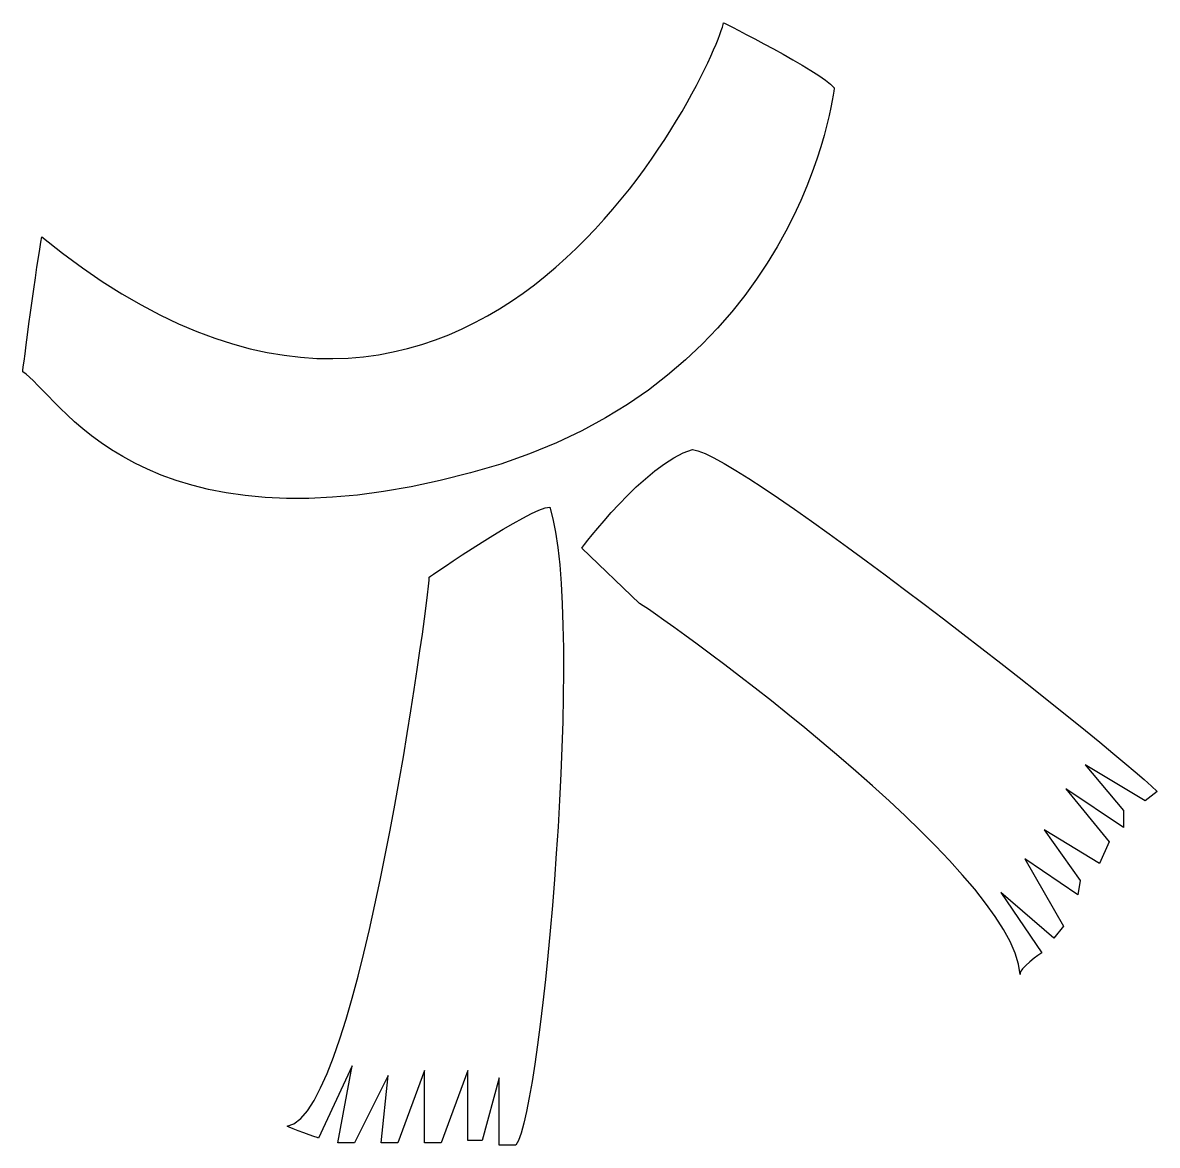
# Model space of a CAD drawing. Header units: centimetres. Extents: x -5.6 to 5.6, y -5.5 to 5.5.
import ezdxf

# ---------------------------------------------------------------- set-up
doc = ezdxf.new("R2010")
doc.units = ezdxf.units.CM
doc.header["$MEASUREMENT"] = 0
doc.layers.add('Camada 1', color=7, linetype='Continuous')

msp = doc.modelspace()

# ---------------------------------------------------------------- linework, layer by layer
at = {"layer": 'Camada 1'}
for points, knots in [([(-5.57423, 2.08488), (-5.24295, 1.89557), (-4.4384, 0.21549), (-1.17289, 1.09103), (-1.17289, 1.09103), (2.0926, 1.96656), (2.40023, 4.87711), (2.40023, 4.87711), (2.40023, 4.87711), (2.25826, 5.04279), (1.31174, 5.51605), (1.31174, 5.51605), (1.31174, 5.51605), (1.26443, 5.18477), (-1.07824, -0.09211), (-5.38492, 3.41002), (-5.38492, 3.41002), (-5.43225, 3.19705), (-5.57423, 2.08488), (-5.57423, 2.08488)], [0, 0, 0, 0, 0.16666667, 0.16666667, 0.16666667, 0.16666667, 0.33333333, 0.33333333, 0.33333333, 0.33333333, 0.5, 0.5, 0.5, 0.5, 0.66666667, 0.66666667, 0.66666667, 0.66666667, 1, 1, 1, 1]), ([(0.48666, -0.19184), (0.77061, -0.35747), (4.17813, -2.81841), (4.22543, -3.83595), (4.22543, -3.83595), (4.20178, -3.78862), (4.43842, -3.62296), (4.43842, -3.62296), (4.43842, -3.62296), (4.43842, -3.62296), (4.03615, -3.0314), (4.03615, -3.0314), (4.03615, -3.0314), (4.03615, -3.0314), (4.55674, -3.48098), (4.55674, -3.48098), (4.55674, -3.48098), (4.55674, -3.48098), (4.65138, -3.36266), (4.65138, -3.36266), (4.65138, -3.36266), (4.65138, -3.36266), (4.27276, -2.70009), (4.27276, -2.70009), (4.27276, -2.70009), (4.27276, -2.70009), (4.79335, -3.05506), (4.79335, -3.05506), (4.79335, -3.05506), (4.79335, -3.05506), (4.81703, -2.91308), (4.81703, -2.91308), (4.81703, -2.91308), (4.81703, -2.91308), (4.46208, -2.41616), (4.46208, -2.41616), (4.46208, -2.41616), (4.46208, -2.41616), (5.0063, -2.74744), (5.0063, -2.74744), (5.0063, -2.74744), (5.0063, -2.74744), (5.10097, -2.53445), (5.10097, -2.53445), (5.10097, -2.53445), (5.10097, -2.53445), (4.67502, -2.01386), (4.67502, -2.01386), (4.67502, -2.01386), (4.67502, -2.01386), (5.24295, -2.39251), (5.24295, -2.39251), (5.24295, -2.39251), (5.24295, -2.39251), (5.24295, -2.22685), (5.24295, -2.22685), (5.24295, -2.22685), (5.24295, -2.22685), (4.8643, -1.77724), (4.8643, -1.77724), (4.8643, -1.77724), (4.8643, -1.77724), (5.45588, -2.13221), (5.45588, -2.13221), (5.45588, -2.13221), (5.45588, -2.13221), (5.5742, -2.03754), (5.5742, -2.03754), (5.5742, -2.03754), (5.07729, -1.56428), (1.48046, 1.27528), (1.00723, 1.32262), (1.00723, 1.32262), (0.53397, 1.18064), (-0.08129, 0.35242), (-0.08129, 0.35242), (-0.08129, 0.35242), (-0.08129, 0.35242), (0.48666, -0.19184), (0.48666, -0.19184)], [0, 0, 0, 0, 0.04761905, 0.04761905, 0.04761905, 0.04761905, 0.0952381, 0.0952381, 0.0952381, 0.0952381, 0.14285714, 0.14285714, 0.14285714, 0.14285714, 0.19047619, 0.19047619, 0.19047619, 0.19047619, 0.23809524, 0.23809524, 0.23809524, 0.23809524, 0.28571429, 0.28571429, 0.28571429, 0.28571429, 0.33333333, 0.33333333, 0.33333333, 0.33333333, 0.38095238, 0.38095238, 0.38095238, 0.38095238, 0.42857143, 0.42857143, 0.42857143, 0.42857143, 0.47619048, 0.47619048, 0.47619048, 0.47619048, 0.52380952, 0.52380952, 0.52380952, 0.52380952, 0.57142857, 0.57142857, 0.57142857, 0.57142857, 0.61904762, 0.61904762, 0.61904762, 0.61904762, 0.66666667, 0.66666667, 0.66666667, 0.66666667, 0.71428571, 0.71428571, 0.71428571, 0.71428571, 0.76190476, 0.76190476, 0.76190476, 0.76190476, 0.80952381, 0.80952381, 0.80952381, 0.80952381, 0.85714286, 0.85714286, 0.85714286, 0.85714286, 0.9047619, 0.9047619, 0.9047619, 0.9047619, 1, 1, 1, 1]), ([(-1.57931, 0.06843), (-1.57931, -0.12085), (-2.26553, -5.2321), (-2.97544, -5.32674), (-2.97544, -5.32674), (-2.95179, -5.35042), (-2.66784, -5.44506), (-2.66784, -5.44506), (-2.66784, -5.44506), (-2.66784, -5.44506), (-2.33656, -4.73518), (-2.33656, -4.73518), (-2.33656, -4.73518), (-2.33656, -4.73518), (-2.47854, -5.49239), (-2.47854, -5.49239), (-2.47854, -5.49239), (-2.47854, -5.49239), (-2.3129, -5.49239), (-2.3129, -5.49239), (-2.3129, -5.49239), (-2.3129, -5.49239), (-1.98162, -4.82982), (-1.98162, -4.82982), (-1.98162, -4.82982), (-1.98162, -4.82982), (-2.05261, -5.49239), (-2.05261, -5.49239), (-2.05261, -5.49239), (-2.05261, -5.49239), (-1.88694, -5.49239), (-1.88694, -5.49239), (-1.88694, -5.49239), (-1.88694, -5.49239), (-1.62664, -4.78249), (-1.62664, -4.78249), (-1.62664, -4.78249), (-1.62664, -4.78249), (-1.62664, -5.49239), (-1.62664, -5.49239), (-1.62664, -5.49239), (-1.62664, -5.49239), (-1.46102, -5.49239), (-1.46102, -5.49239), (-1.46102, -5.49239), (-1.46102, -5.49239), (-1.20072, -4.78249), (-1.20072, -4.78249), (-1.20072, -4.78249), (-1.20072, -4.78249), (-1.20072, -5.46874), (-1.20072, -5.46874), (-1.20072, -5.46874), (-1.20072, -5.46874), (-1.05874, -5.46874), (-1.05874, -5.46874), (-1.05874, -5.46874), (-1.05874, -5.46874), (-0.89308, -4.8535), (-0.89308, -4.8535), (-0.89308, -4.8535), (-0.89308, -4.8535), (-0.89308, -5.51607), (-0.89308, -5.51607), (-0.89308, -5.51607), (-0.89308, -5.51607), (-0.72743, -5.51607), (-0.72743, -5.51607), (-0.72743, -5.51607), (-0.46713, -5.13745), (-0.04121, -0.33383), (-0.39615, 0.75469), (-0.39615, 0.75469), (-0.58548, 0.75471), (-1.57931, 0.06843), (-1.57931, 0.06843)], [0, 0, 0, 0, 0.05, 0.05, 0.05, 0.05, 0.1, 0.1, 0.1, 0.1, 0.15, 0.15, 0.15, 0.15, 0.2, 0.2, 0.2, 0.2, 0.25, 0.25, 0.25, 0.25, 0.3, 0.3, 0.3, 0.3, 0.35, 0.35, 0.35, 0.35, 0.4, 0.4, 0.4, 0.4, 0.45, 0.45, 0.45, 0.45, 0.5, 0.5, 0.5, 0.5, 0.55, 0.55, 0.55, 0.55, 0.6, 0.6, 0.6, 0.6, 0.65, 0.65, 0.65, 0.65, 0.7, 0.7, 0.7, 0.7, 0.75, 0.75, 0.75, 0.75, 0.8, 0.8, 0.8, 0.8, 0.85, 0.85, 0.85, 0.85, 0.9, 0.9, 0.9, 0.9, 1, 1, 1, 1])]:
    msp.add_open_spline(points, degree=3, knots=knots, dxfattribs=at)

doc.saveas('drawing.dxf')
